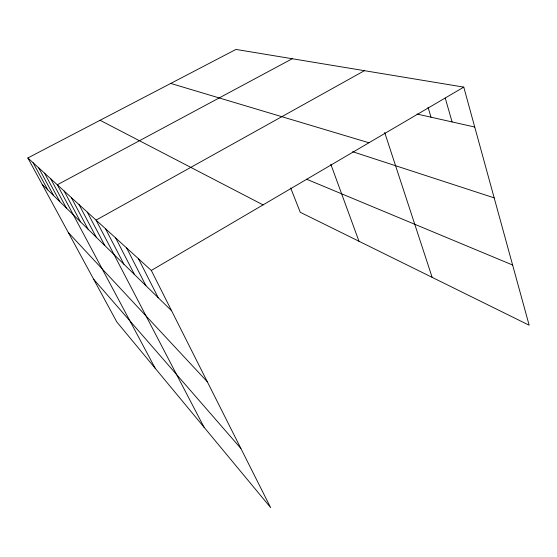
<?xml version="1.0" encoding="UTF-8"?>
<svg xmlns="http://www.w3.org/2000/svg" width="557" height="557" viewBox="0 0 557 557"><rect width="100%" height="100%" fill="white"/><g stroke="black" fill="none" stroke-linecap="round" stroke-linejoin="round"><path stroke-width="0.84" d="M463.772 87.115L235.959 49.427L27.85 157.951L151.309 270.451L463.772 87.115L529.15 325.218L300.258 212.28L290.67 187.988M364.438 70.683L96.069 220.112L204.085 427.296M292.251 58.743L57.308 184.792L155.236 368.337M417.047 114.046L474.731 127.031M170.748 83.432L368.943 142.759M352.644 151.713L494.184 197.867M306.545 179.201L512.621 265.028M100.079 120.284L263.057 204.885M42.241 184.485L171.605 310.785M68.295 232.506L207.315 381.775M93.611 279.182L240.84 448.406M27.85 157.951L116.838 321.995L270.611 507.573L151.309 270.451M33.093 162.735L47.791 189.902M38.635 167.782L53.646 195.625M44.497 173.123L59.843 201.669M50.715 178.783L66.394 208.06M64.104 190.988L80.5 221.839M71.338 197.575L88.103 229.261M79.038 204.6L96.194 237.157M87.268 212.092L104.82 245.581M105.51 228.718L123.919 264.227M115.668 237.971L134.522 274.58M126.62 247.949L145.934 285.727M138.463 258.74L158.258 297.758M330.83 164.28L358.973 241.244M384.685 132.482L432.148 277.351M428.034 107.236L431 117.193M445.259 98.129L452.089 121.934"/></g></svg>
